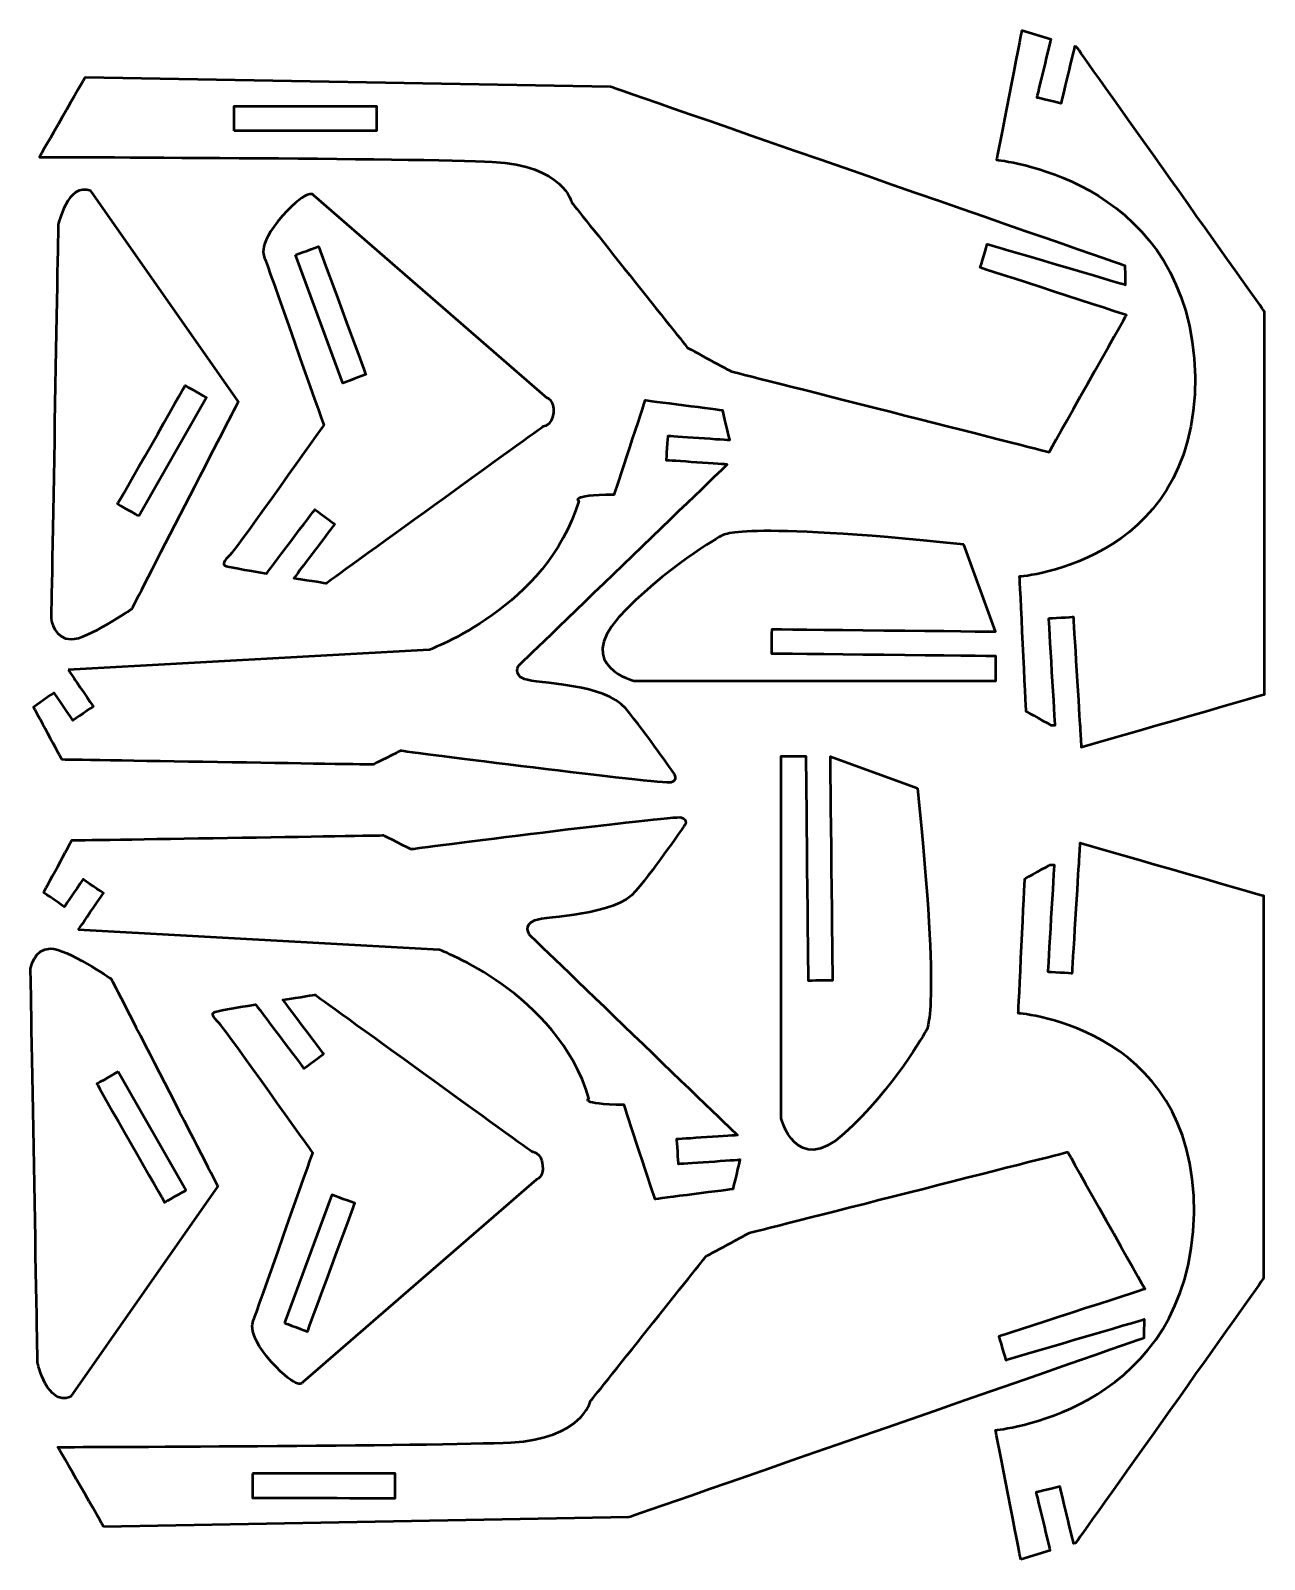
# Model space of a CAD drawing. Header units: millimetres. Extents: x -151 to 156, y -193 to 190.
# Drawn here: x 3.2 to 153.8, y -193.5 to -7 of the extents above; entities that cross this region are included whole.
import ezdxf

# ---------------------------------------------------------------- set-up
doc = ezdxf.new("R2010")
doc.units = ezdxf.units.MM
doc.header["$MEASUREMENT"] = 0
doc.layers.add('Capa 1', color=7, linetype='Continuous')

msp = doc.modelspace()

# ---------------------------------------------------------------- linework, layer by layer
at = {"layer": 'Capa 1', "color": 240, "lineweight": 50}
for points, knots in [([(124.1646, -6.9972), (124.1646, -6.9972), (127.7541, -8.0664), (127.7541, -8.0664), (127.7541, -8.0664), (127.7541, -8.0664), (126.0424, -15.1871), (126.0424, -15.1871), (126.0424, -15.1871), (126.0424, -15.1871), (128.9589, -15.8881), (128.9589, -15.8881), (128.9589, -15.8881), (128.9589, -15.8881), (130.6332, -8.924), (130.6332, -8.924), (130.6332, -8.924), (130.6332, -8.924), (130.8762, -8.9964), (130.8762, -8.9964), (130.8762, -8.9964), (130.8762, -8.9964), (153.7956, -41.2692), (153.7956, -41.2692), (153.7956, -41.2692), (153.7956, -41.2692), (153.7956, -87.9647), (153.7956, -87.9647), (153.7956, -87.9647), (153.7956, -87.9647), (131.4305, -94.3934), (131.4305, -94.3934), (131.4305, -94.3934), (131.4305, -94.3934), (131.3086, -92.3889), (131.3086, -92.3889), (131.3086, -92.3889), (131.3086, -92.3889), (131.3086, -91.7105), (131.3086, -91.7105), (131.3086, -91.7105), (131.3086, -91.7105), (131.2673, -91.7105), (131.2673, -91.7105), (131.2673, -91.7105), (131.2673, -91.7105), (130.4648, -78.5161), (130.4648, -78.5161), (130.4648, -78.5161), (130.4648, -78.5161), (127.4704, -78.6983), (127.4704, -78.6983), (127.4704, -78.6983), (127.4704, -78.6983), (128.2621, -91.7105), (128.2621, -91.7105), (128.2621, -91.7105), (128.2621, -91.7105), (127.7366, -91.7105), (127.7366, -91.7105), (127.7366, -91.7105), (127.7366, -91.7105), (124.6655, -90.0299), (124.6655, -90.0299), (124.6655, -90.0299), (124.6655, -90.0299), (123.879, -73.6134), (123.879, -73.6134), (123.879, -73.6134), (123.879, -73.6134), (147.0126, -71.8998), (145.2276, -46.9812), (145.2276, -46.9812), (143.2998, -24.7044), (121.0944, -22.7766), (121.0944, -22.7766), (121.0944, -22.7766), (121.0944, -22.7766), (124.1646, -6.9972), (124.1646, -6.9972)], [0, 0, 0, 0, 0.04761905, 0.04761905, 0.04761905, 0.04761906, 0.0952381, 0.0952381, 0.0952381, 0.09523811, 0.14285714, 0.14285714, 0.14285714, 0.14285715, 0.19047619, 0.19047619, 0.19047619, 0.1904762, 0.23809524, 0.23809524, 0.23809524, 0.23809525, 0.28571429, 0.28571429, 0.28571429, 0.2857143, 0.33333333, 0.33333333, 0.33333333, 0.33333334, 0.38095238, 0.38095238, 0.38095238, 0.38095239, 0.42857143, 0.42857143, 0.42857143, 0.42857144, 0.47619048, 0.47619048, 0.47619048, 0.47619049, 0.52380952, 0.52380952, 0.52380952, 0.52380953, 0.57142857, 0.57142857, 0.57142857, 0.57142858, 0.61904762, 0.61904762, 0.61904762, 0.61904763, 0.66666667, 0.66666667, 0.66666667, 0.66666668, 0.71428571, 0.71428571, 0.71428571, 0.71428572, 0.76190476, 0.76190476, 0.76190476, 0.76190477, 0.80952381, 0.80952381, 0.80952381, 0.80952382, 0.85714286, 0.85714286, 0.85714286, 0.85714287, 0.9047619, 0.9047619, 0.9047619, 0.90476191, 1, 1, 1, 1]), ([(9.8532, -12.7092), (9.8532, -12.7092), (73.9704, -13.8516), (73.9704, -13.8516), (73.9704, -13.8516), (73.9704, -13.8516), (136.8024, -35.7), (136.8024, -35.7), (136.8024, -35.7), (136.8024, -35.7), (136.8573, -38.0052), (136.8573, -38.0052), (136.8573, -38.0052), (136.8573, -38.0052), (119.9612, -33.0371), (119.9612, -33.0371), (119.9612, -33.0371), (119.9612, -33.0371), (119.1142, -35.9155), (119.1142, -35.9155), (119.1142, -35.9155), (119.1142, -35.9155), (136.9452, -41.6976), (136.9452, -41.6976), (136.9452, -41.6976), (136.9452, -41.6976), (127.5204, -58.4052), (127.5204, -58.4052), (127.5204, -58.4052), (127.5204, -58.4052), (88.6788, -48.552), (88.6788, -48.552), (88.6788, -48.552), (88.6788, -48.552), (83.3952, -45.696), (83.3952, -45.696), (83.3952, -45.696), (83.3952, -45.696), (69.258, -27.9888), (69.258, -27.9888), (69.258, -27.9888), (69.258, -27.9888), (68.2584, -23.4192), (59.5476, -22.9908), (59.5476, -22.9908), (50.8368, -22.5624), (4.284, -22.4196), (4.284, -22.4196), (4.284, -22.4196), (4.284, -22.4196), (9.8532, -12.7092), (9.8532, -12.7092)], [0, 0, 0, 0, 0.07142857, 0.07142857, 0.07142857, 0.07142858, 0.14285714, 0.14285714, 0.14285714, 0.14285715, 0.21428571, 0.21428571, 0.21428571, 0.21428572, 0.28571429, 0.28571429, 0.28571429, 0.2857143, 0.35714286, 0.35714286, 0.35714286, 0.35714287, 0.42857143, 0.42857143, 0.42857143, 0.42857144, 0.5, 0.5, 0.5, 0.50000001, 0.57142857, 0.57142857, 0.57142857, 0.57142858, 0.64285714, 0.64285714, 0.64285714, 0.64285715, 0.71428571, 0.71428571, 0.71428571, 0.71428572, 0.78571429, 0.78571429, 0.78571429, 0.7857143, 0.85714286, 0.85714286, 0.85714286, 0.85714287, 1, 1, 1, 1]), ([(28.0328, -19.2076), (28.0328, -19.2076), (45.4234, -19.2073), (45.4234, -19.2073), (45.4234, -19.2073), (45.4234, -19.2073), (45.4238, -16.2068), (45.4238, -16.2068), (45.4238, -16.2068), (45.4238, -16.2068), (28.0332, -16.2071), (28.0332, -16.2071), (28.0332, -16.2071), (28.0332, -16.2071), (28.0328, -19.2076), (28.0328, -19.2076)], [0, 0, 0, 0, 0.2, 0.2, 0.2, 0.20000001, 0.4, 0.4, 0.4, 0.40000001, 0.6, 0.6, 0.6, 0.60000001, 1, 1, 1, 1]), ([(10.5672, -26.5608), (10.5672, -26.5608), (28.56, -52.2648), (28.56, -52.2648), (28.56, -52.2648), (28.56, -52.2648), (15.5652, -77.5404), (15.5652, -77.5404), (15.5652, -77.5404), (15.5652, -77.5404), (10.1388, -81.2532), (8.1396, -81.2532), (8.1396, -81.2532), (6.1404, -81.2532), (5.712, -78.8256), (5.712, -78.8256), (5.712, -78.8256), (5.712, -78.8256), (6.5688, -30.702), (6.5688, -30.702), (6.5688, -30.702), (6.5688, -30.702), (7.7112, -25.4184), (10.5672, -26.5608)], [0, 0, 0, 0, 0.14285714, 0.14285714, 0.14285714, 0.14285715, 0.28571429, 0.28571429, 0.28571429, 0.2857143, 0.42857143, 0.42857143, 0.42857143, 0.42857144, 0.57142857, 0.57142857, 0.57142857, 0.57142858, 0.71428571, 0.71428571, 0.71428571, 0.71428572, 1, 1, 1, 1]), ([(37.7706, -27.132), (37.7706, -27.132), (66.2592, -51.8364), (66.2592, -51.8364), (66.2592, -51.8364), (66.2592, -51.8364), (67.1874, -52.0506), (67.0446, -53.6214), (67.0446, -53.6214), (66.9018, -55.1922), (65.7594, -55.2636), (65.7594, -55.2636), (65.7594, -55.2636), (65.7594, -55.2636), (39.27, -74.3988), (39.27, -74.3988), (39.27, -74.3988), (39.27, -74.3988), (37.5259, -74.127), (35.348, -73.7757), (35.348, -73.7757), (35.348, -73.7757), (40.3062, -67.2083), (40.3062, -67.2083), (40.3062, -67.2083), (40.3062, -67.2083), (37.9124, -65.4006), (37.9124, -65.4006), (37.9124, -65.4006), (37.9124, -65.4006), (32.0032, -73.2269), (32.0032, -73.2269), (32.0032, -73.2269), (29.4229, -72.7947), (27.1025, -72.3799), (26.9178, -72.2568), (26.9178, -72.2568), (26.4894, -71.9712), (27.0606, -71.4714), (27.7746, -70.686), (27.7746, -70.686), (28.4886, -69.9006), (38.9844, -55.1208), (38.9844, -55.1208), (38.9844, -55.1208), (38.9844, -55.1208), (31.8444, -34.9146), (31.8444, -34.9146), (31.8444, -34.9146), (31.8444, -34.9146), (30.5682, -33.359), (33.925, -29.6405), (33.925, -29.6405), (37.2818, -25.922), (37.7706, -27.132), (37.7706, -27.132)], [0, 0, 0, 0, 0.06666667, 0.06666667, 0.06666667, 0.06666668, 0.13333333, 0.13333333, 0.13333333, 0.13333334, 0.2, 0.2, 0.2, 0.20000001, 0.26666667, 0.26666667, 0.26666667, 0.26666668, 0.33333333, 0.33333333, 0.33333333, 0.33333334, 0.4, 0.4, 0.4, 0.40000001, 0.46666667, 0.46666667, 0.46666667, 0.46666668, 0.53333333, 0.53333333, 0.53333333, 0.53333334, 0.6, 0.6, 0.6, 0.60000001, 0.66666667, 0.66666667, 0.66666667, 0.66666668, 0.73333333, 0.73333333, 0.73333333, 0.73333334, 0.8, 0.8, 0.8, 0.80000001, 0.86666667, 0.86666667, 0.86666667, 0.86666668, 1, 1, 1, 1]), ([(35.5386, -34.3648), (35.5386, -34.3648), (41.3021, -50.0006), (41.3021, -50.0006), (41.3021, -50.0006), (41.3021, -50.0006), (44.1171, -48.963), (44.1171, -48.963), (44.1171, -48.963), (44.1171, -48.963), (38.3535, -33.3272), (38.3535, -33.3272), (38.3535, -33.3272), (38.3535, -33.3272), (35.5386, -34.3648), (35.5386, -34.3648)], [0, 0, 0, 0, 0.2, 0.2, 0.2, 0.20000001, 0.4, 0.4, 0.4, 0.40000001, 0.6, 0.6, 0.6, 0.60000001, 1, 1, 1, 1]), ([(16.4225, -66.2325), (16.4225, -66.2325), (24.6772, -51.7738), (24.6772, -51.7738), (24.6772, -51.7738), (24.6772, -51.7738), (22.0719, -50.2864), (22.0719, -50.2864), (22.0719, -50.2864), (22.0719, -50.2864), (13.8172, -64.7451), (13.8172, -64.7451), (13.8172, -64.7451), (13.8172, -64.7451), (16.4225, -66.2325), (16.4225, -66.2325)], [0, 0, 0, 0, 0.2, 0.2, 0.2, 0.20000001, 0.4, 0.4, 0.4, 0.40000001, 0.6, 0.6, 0.6, 0.60000001, 1, 1, 1, 1]), ([(7.7902, -84.9656), (7.7902, -84.9656), (51.8364, -82.5384), (51.8364, -82.5384), (51.8364, -82.5384), (51.8364, -82.5384), (66.2592, -77.3262), (70.1148, -64.4028), (70.1148, -64.4028), (70.1148, -64.4028), (68.7582, -63.6888), (74.3988, -63.6174), (74.3988, -63.6174), (74.3988, -63.6174), (78.183, -52.122), (78.183, -52.122), (78.183, -52.122), (78.183, -52.122), (87.6792, -53.3358), (87.6792, -53.3358), (87.6792, -53.3358), (87.6792, -53.3358), (88.536, -56.9058), (88.536, -56.9058), (88.536, -56.9058), (88.536, -56.9058), (88.5331, -56.9358), (88.5331, -56.9358), (88.5331, -56.9358), (88.5331, -56.9358), (81.0082, -56.4277), (81.0082, -56.4277), (81.0082, -56.4277), (81.0082, -56.4277), (80.8062, -59.4208), (80.8062, -59.4208), (80.8062, -59.4208), (80.8062, -59.4208), (88.2321, -59.9222), (88.2321, -59.9222), (88.2321, -59.9222), (88.2321, -59.9222), (62.832, -84.3948), (62.832, -84.3948), (62.832, -84.3948), (62.832, -84.3948), (61.9752, -85.5372), (63.4746, -86.1084), (63.4746, -86.1084), (64.974, -86.6796), (73.278, -86.5976), (75.8492, -89.7082), (75.8492, -89.7082), (78.4204, -92.8188), (81.7415, -97.6457), (81.7415, -97.6457), (81.7415, -97.6457), (81.7415, -97.6457), (82.3484, -98.3964), (81.3843, -98.6825), (81.3843, -98.6825), (80.4202, -98.9686), (48.3878, -94.8211), (48.3878, -94.8211), (48.3878, -94.8211), (48.3878, -94.8211), (45.031, -96.5015), (45.031, -96.5015), (45.031, -96.5015), (45.031, -96.5015), (6.9972, -95.8902), (6.9972, -95.8902), (6.9972, -95.8902), (6.9972, -95.8902), (3.57, -89.5356), (3.57, -89.5356), (3.57, -89.5356), (3.57, -89.5356), (6.0713, -87.7674), (6.0713, -87.7674), (6.0713, -87.7674), (6.0713, -87.7674), (8.3746, -91.1375), (8.3746, -91.1375), (8.3746, -91.1375), (8.3746, -91.1375), (10.8511, -89.4442), (10.8511, -89.4442), (10.8511, -89.4442), (10.8511, -89.4442), (8.5214, -86.0355), (8.5214, -86.0355), (8.5214, -86.0355), (8.5214, -86.0355), (8.5349, -86.026), (8.5349, -86.026), (8.5349, -86.026), (8.5349, -86.026), (7.9957, -85.2662), (7.9957, -85.2662), (7.9957, -85.2662), (7.9957, -85.2662), (7.7902, -84.9656), (7.7902, -84.9656)], [0, 0, 0, 0, 0.03703704, 0.03703704, 0.03703704, 0.03703705, 0.07407407, 0.07407407, 0.07407407, 0.07407408, 0.11111111, 0.11111111, 0.11111111, 0.11111112, 0.14814815, 0.14814815, 0.14814815, 0.14814816, 0.18518519, 0.18518519, 0.18518519, 0.1851852, 0.22222222, 0.22222222, 0.22222222, 0.22222223, 0.25925926, 0.25925926, 0.25925926, 0.25925927, 0.2962963, 0.2962963, 0.2962963, 0.29629631, 0.33333333, 0.33333333, 0.33333333, 0.33333334, 0.37037037, 0.37037037, 0.37037037, 0.37037038, 0.40740741, 0.40740741, 0.40740741, 0.40740742, 0.44444444, 0.44444444, 0.44444444, 0.44444445, 0.48148148, 0.48148148, 0.48148148, 0.48148149, 0.51851852, 0.51851852, 0.51851852, 0.51851853, 0.55555556, 0.55555556, 0.55555556, 0.55555557, 0.59259259, 0.59259259, 0.59259259, 0.5925926, 0.62962963, 0.62962963, 0.62962963, 0.62962964, 0.66666667, 0.66666667, 0.66666667, 0.66666668, 0.7037037, 0.7037037, 0.7037037, 0.70370371, 0.74074074, 0.74074074, 0.74074074, 0.74074075, 0.77777778, 0.77777778, 0.77777778, 0.77777779, 0.81481481, 0.81481481, 0.81481481, 0.81481482, 0.85185185, 0.85185185, 0.85185185, 0.85185186, 0.88888889, 0.88888889, 0.88888889, 0.8888889, 0.92592593, 0.92592593, 0.92592593, 0.92592594, 1, 1, 1, 1]), ([(117.096, -69.6864), (117.096, -69.6864), (120.9898, -80.3059), (120.9898, -80.3059), (120.9898, -80.3059), (120.9898, -80.3059), (93.6967, -80.0116), (93.6967, -80.0116), (93.6967, -80.0116), (93.6967, -80.0116), (93.6643, -83.0114), (93.6643, -83.0114), (93.6643, -83.0114), (93.6643, -83.0114), (121.023, -83.3064), (121.023, -83.3064), (121.023, -83.3064), (121.023, -83.3064), (121.023, -86.3225), (121.023, -86.3225), (121.023, -86.3225), (121.023, -86.3225), (76.8978, -86.3225), (76.8978, -86.3225), (76.8978, -86.3225), (76.8978, -86.3225), (69.615, -84.5376), (74.97, -78.6114), (74.97, -78.6114), (80.325, -72.6852), (87.5364, -68.6154), (87.5364, -68.6154), (87.5364, -68.6154), (87.5364, -68.6154), (89.3928, -66.759), (117.096, -69.6864)], [0, 0, 0, 0, 0.1, 0.1, 0.1, 0.10000001, 0.2, 0.2, 0.2, 0.20000001, 0.3, 0.3, 0.3, 0.30000001, 0.4, 0.4, 0.4, 0.40000001, 0.5, 0.5, 0.5, 0.50000001, 0.6, 0.6, 0.6, 0.60000001, 0.7, 0.7, 0.7, 0.70000001, 0.8, 0.8, 0.8, 0.80000001, 1, 1, 1, 1]), ([(111.4363, -99.427), (111.4363, -99.427), (100.8168, -95.5332), (100.8168, -95.5332), (100.8168, -95.5332), (100.8168, -95.5332), (101.1111, -122.8263), (101.1111, -122.8263), (101.1111, -122.8263), (101.1111, -122.8263), (98.1113, -122.8587), (98.1113, -122.8587), (98.1113, -122.8587), (98.1113, -122.8587), (97.8163, -95.5), (97.8163, -95.5), (97.8163, -95.5), (97.8163, -95.5), (94.8002, -95.5), (94.8002, -95.5), (94.8002, -95.5), (94.8002, -95.5), (94.8002, -139.6252), (94.8002, -139.6252), (94.8002, -139.6252), (94.8002, -139.6252), (96.5851, -146.908), (102.5113, -141.553), (102.5113, -141.553), (108.4375, -136.198), (112.5073, -128.9866), (112.5073, -128.9866), (112.5073, -128.9866), (112.5073, -128.9866), (114.3637, -127.1302), (111.4363, -99.427)], [0, 0, 0, 0, 0.1, 0.1, 0.1, 0.10000001, 0.2, 0.2, 0.2, 0.20000001, 0.3, 0.3, 0.3, 0.30000001, 0.4, 0.4, 0.4, 0.40000001, 0.5, 0.5, 0.5, 0.50000001, 0.6, 0.6, 0.6, 0.60000001, 0.7, 0.7, 0.7, 0.70000001, 0.8, 0.8, 0.8, 0.80000001, 1, 1, 1, 1]), ([(9.0225, -116.6953), (9.0225, -116.6953), (53.0687, -119.1225), (53.0687, -119.1225), (53.0687, -119.1225), (53.0687, -119.1225), (67.4915, -124.3347), (71.3471, -137.2581), (71.3471, -137.2581), (71.3471, -137.2581), (69.9905, -137.9721), (75.6311, -138.0435), (75.6311, -138.0435), (75.6311, -138.0435), (79.4153, -149.5389), (79.4153, -149.5389), (79.4153, -149.5389), (79.4153, -149.5389), (88.9115, -148.3251), (88.9115, -148.3251), (88.9115, -148.3251), (88.9115, -148.3251), (89.7683, -144.7551), (89.7683, -144.7551), (89.7683, -144.7551), (89.7683, -144.7551), (89.7654, -144.7251), (89.7654, -144.7251), (89.7654, -144.7251), (89.7654, -144.7251), (82.2405, -145.2332), (82.2405, -145.2332), (82.2405, -145.2332), (82.2405, -145.2332), (82.0385, -142.2401), (82.0385, -142.2401), (82.0385, -142.2401), (82.0385, -142.2401), (89.4644, -141.7387), (89.4644, -141.7387), (89.4644, -141.7387), (89.4644, -141.7387), (64.0643, -117.2661), (64.0643, -117.2661), (64.0643, -117.2661), (64.0643, -117.2661), (63.2075, -116.1237), (64.7069, -115.5525), (64.7069, -115.5525), (66.2063, -114.9813), (74.5103, -115.0633), (77.0815, -111.9527), (77.0815, -111.9527), (79.6527, -108.8421), (82.9738, -104.0152), (82.9738, -104.0152), (82.9738, -104.0152), (82.9738, -104.0152), (83.5807, -103.2645), (82.6166, -102.9784), (82.6166, -102.9784), (81.6525, -102.6923), (49.6201, -106.8398), (49.6201, -106.8398), (49.6201, -106.8398), (49.6201, -106.8398), (46.2633, -105.1594), (46.2633, -105.1594), (46.2633, -105.1594), (46.2633, -105.1594), (8.2295, -105.7707), (8.2295, -105.7707), (8.2295, -105.7707), (8.2295, -105.7707), (4.8023, -112.1253), (4.8023, -112.1253), (4.8023, -112.1253), (4.8023, -112.1253), (7.3036, -113.8935), (7.3036, -113.8935), (7.3036, -113.8935), (7.3036, -113.8935), (9.6069, -110.5234), (9.6069, -110.5234), (9.6069, -110.5234), (9.6069, -110.5234), (12.0834, -112.2167), (12.0834, -112.2167), (12.0834, -112.2167), (12.0834, -112.2167), (9.7537, -115.6254), (9.7537, -115.6254), (9.7537, -115.6254), (9.7537, -115.6254), (9.7672, -115.6349), (9.7672, -115.6349), (9.7672, -115.6349), (9.7672, -115.6349), (9.228, -116.3947), (9.228, -116.3947), (9.228, -116.3947), (9.228, -116.3947), (9.0225, -116.6953), (9.0225, -116.6953)], [0, 0, 0, 0, 0.03703704, 0.03703704, 0.03703704, 0.03703705, 0.07407407, 0.07407407, 0.07407407, 0.07407408, 0.11111111, 0.11111111, 0.11111111, 0.11111112, 0.14814815, 0.14814815, 0.14814815, 0.14814816, 0.18518519, 0.18518519, 0.18518519, 0.1851852, 0.22222222, 0.22222222, 0.22222222, 0.22222223, 0.25925926, 0.25925926, 0.25925926, 0.25925927, 0.2962963, 0.2962963, 0.2962963, 0.29629631, 0.33333333, 0.33333333, 0.33333333, 0.33333334, 0.37037037, 0.37037037, 0.37037037, 0.37037038, 0.40740741, 0.40740741, 0.40740741, 0.40740742, 0.44444444, 0.44444444, 0.44444444, 0.44444445, 0.48148148, 0.48148148, 0.48148148, 0.48148149, 0.51851852, 0.51851852, 0.51851852, 0.51851853, 0.55555556, 0.55555556, 0.55555556, 0.55555557, 0.59259259, 0.59259259, 0.59259259, 0.5925926, 0.62962963, 0.62962963, 0.62962963, 0.62962964, 0.66666667, 0.66666667, 0.66666667, 0.66666668, 0.7037037, 0.7037037, 0.7037037, 0.70370371, 0.74074074, 0.74074074, 0.74074074, 0.74074075, 0.77777778, 0.77777778, 0.77777778, 0.77777779, 0.81481481, 0.81481481, 0.81481481, 0.81481482, 0.85185185, 0.85185185, 0.85185185, 0.85185186, 0.88888889, 0.88888889, 0.88888889, 0.8888889, 0.92592593, 0.92592593, 0.92592593, 0.92592594, 1, 1, 1, 1]), ([(124.0427, -193.4886), (124.0427, -193.4886), (127.6322, -192.4194), (127.6322, -192.4194), (127.6322, -192.4194), (127.6322, -192.4194), (125.9205, -185.2987), (125.9205, -185.2987), (125.9205, -185.2987), (125.9205, -185.2987), (128.837, -184.5977), (128.837, -184.5977), (128.837, -184.5977), (128.837, -184.5977), (130.5113, -191.5618), (130.5113, -191.5618), (130.5113, -191.5618), (130.5113, -191.5618), (130.7543, -191.4894), (130.7543, -191.4894), (130.7543, -191.4894), (130.7543, -191.4894), (153.6737, -159.2166), (153.6737, -159.2166), (153.6737, -159.2166), (153.6737, -159.2166), (153.6737, -112.5211), (153.6737, -112.5211), (153.6737, -112.5211), (153.6737, -112.5211), (131.3086, -106.0924), (131.3086, -106.0924), (131.3086, -106.0924), (131.3086, -106.0924), (131.1867, -108.0969), (131.1867, -108.0969), (131.1867, -108.0969), (131.1867, -108.0969), (131.1867, -108.7753), (131.1867, -108.7753), (131.1867, -108.7753), (131.1867, -108.7753), (131.1454, -108.7753), (131.1454, -108.7753), (131.1454, -108.7753), (131.1454, -108.7753), (130.3429, -121.9697), (130.3429, -121.9697), (130.3429, -121.9697), (130.3429, -121.9697), (127.3485, -121.7875), (127.3485, -121.7875), (127.3485, -121.7875), (127.3485, -121.7875), (128.1402, -108.7753), (128.1402, -108.7753), (128.1402, -108.7753), (128.1402, -108.7753), (127.6147, -108.7753), (127.6147, -108.7753), (127.6147, -108.7753), (127.6147, -108.7753), (124.5436, -110.4559), (124.5436, -110.4559), (124.5436, -110.4559), (124.5436, -110.4559), (123.7571, -126.8724), (123.7571, -126.8724), (123.7571, -126.8724), (123.7571, -126.8724), (146.8907, -128.586), (145.1057, -153.5046), (145.1057, -153.5046), (143.1779, -175.7814), (120.9725, -177.7092), (120.9725, -177.7092), (120.9725, -177.7092), (120.9725, -177.7092), (124.0427, -193.4886), (124.0427, -193.4886)], [0, 0, 0, 0, 0.04761905, 0.04761905, 0.04761905, 0.04761906, 0.0952381, 0.0952381, 0.0952381, 0.09523811, 0.14285714, 0.14285714, 0.14285714, 0.14285715, 0.19047619, 0.19047619, 0.19047619, 0.1904762, 0.23809524, 0.23809524, 0.23809524, 0.23809525, 0.28571429, 0.28571429, 0.28571429, 0.2857143, 0.33333333, 0.33333333, 0.33333333, 0.33333334, 0.38095238, 0.38095238, 0.38095238, 0.38095239, 0.42857143, 0.42857143, 0.42857143, 0.42857144, 0.47619048, 0.47619048, 0.47619048, 0.47619049, 0.52380952, 0.52380952, 0.52380952, 0.52380953, 0.57142857, 0.57142857, 0.57142857, 0.57142858, 0.61904762, 0.61904762, 0.61904762, 0.61904763, 0.66666667, 0.66666667, 0.66666667, 0.66666668, 0.71428571, 0.71428571, 0.71428571, 0.71428572, 0.76190476, 0.76190476, 0.76190476, 0.76190477, 0.80952381, 0.80952381, 0.80952381, 0.80952382, 0.85714286, 0.85714286, 0.85714286, 0.85714287, 0.9047619, 0.9047619, 0.9047619, 0.90476191, 1, 1, 1, 1]), ([(8.0534, -173.6644), (8.0534, -173.6644), (26.0462, -147.9604), (26.0462, -147.9604), (26.0462, -147.9604), (26.0462, -147.9604), (13.0514, -122.6848), (13.0514, -122.6848), (13.0514, -122.6848), (13.0514, -122.6848), (7.625, -118.972), (5.6258, -118.972), (5.6258, -118.972), (3.6266, -118.972), (3.1982, -121.3996), (3.1982, -121.3996), (3.1982, -121.3996), (3.1982, -121.3996), (4.055, -169.5232), (4.055, -169.5232), (4.055, -169.5232), (4.055, -169.5232), (5.1974, -174.8068), (8.0534, -173.6644)], [0, 0, 0, 0, 0.14285714, 0.14285714, 0.14285714, 0.14285715, 0.28571429, 0.28571429, 0.28571429, 0.2857143, 0.42857143, 0.42857143, 0.42857143, 0.42857144, 0.57142857, 0.57142857, 0.57142857, 0.57142858, 0.71428571, 0.71428571, 0.71428571, 0.71428572, 1, 1, 1, 1]), ([(36.4267, -171.8804), (36.4267, -171.8804), (64.9153, -147.176), (64.9153, -147.176), (64.9153, -147.176), (64.9153, -147.176), (65.8435, -146.9618), (65.7007, -145.391), (65.7007, -145.391), (65.5579, -143.8202), (64.4155, -143.7488), (64.4155, -143.7488), (64.4155, -143.7488), (64.4155, -143.7488), (37.9261, -124.6136), (37.9261, -124.6136), (37.9261, -124.6136), (37.9261, -124.6136), (36.182, -124.8854), (34.0041, -125.2367), (34.0041, -125.2367), (34.0041, -125.2367), (38.9623, -131.8041), (38.9623, -131.8041), (38.9623, -131.8041), (38.9623, -131.8041), (36.5685, -133.6118), (36.5685, -133.6118), (36.5685, -133.6118), (36.5685, -133.6118), (30.6593, -125.7855), (30.6593, -125.7855), (30.6593, -125.7855), (28.079, -126.2177), (25.7586, -126.6325), (25.5739, -126.7556), (25.5739, -126.7556), (25.1455, -127.0412), (25.7167, -127.541), (26.4307, -128.3264), (26.4307, -128.3264), (27.1447, -129.1118), (37.6405, -143.8916), (37.6405, -143.8916), (37.6405, -143.8916), (37.6405, -143.8916), (30.5005, -164.0978), (30.5005, -164.0978), (30.5005, -164.0978), (30.5005, -164.0978), (29.2243, -165.6534), (32.5811, -169.3719), (32.5811, -169.3719), (35.9379, -173.0904), (36.4267, -171.8804), (36.4267, -171.8804)], [0, 0, 0, 0, 0.06666667, 0.06666667, 0.06666667, 0.06666668, 0.13333333, 0.13333333, 0.13333333, 0.13333334, 0.2, 0.2, 0.2, 0.20000001, 0.26666667, 0.26666667, 0.26666667, 0.26666668, 0.33333333, 0.33333333, 0.33333333, 0.33333334, 0.4, 0.4, 0.4, 0.40000001, 0.46666667, 0.46666667, 0.46666667, 0.46666668, 0.53333333, 0.53333333, 0.53333333, 0.53333334, 0.6, 0.6, 0.6, 0.60000001, 0.66666667, 0.66666667, 0.66666667, 0.66666668, 0.73333333, 0.73333333, 0.73333333, 0.73333334, 0.8, 0.8, 0.8, 0.80000001, 0.86666667, 0.86666667, 0.86666667, 0.86666668, 1, 1, 1, 1]), ([(13.9087, -133.9927), (13.9087, -133.9927), (22.1634, -148.4514), (22.1634, -148.4514), (22.1634, -148.4514), (22.1634, -148.4514), (19.5581, -149.9388), (19.5581, -149.9388), (19.5581, -149.9388), (19.5581, -149.9388), (11.3034, -135.4801), (11.3034, -135.4801), (11.3034, -135.4801), (11.3034, -135.4801), (13.9087, -133.9927), (13.9087, -133.9927)], [0, 0, 0, 0, 0.2, 0.2, 0.2, 0.20000001, 0.4, 0.4, 0.4, 0.40000001, 0.6, 0.6, 0.6, 0.60000001, 1, 1, 1, 1]), ([(12.1143, -189.4938), (12.1143, -189.4938), (76.2315, -188.3514), (76.2315, -188.3514), (76.2315, -188.3514), (76.2315, -188.3514), (139.0635, -166.503), (139.0635, -166.503), (139.0635, -166.503), (139.0635, -166.503), (139.1184, -164.1978), (139.1184, -164.1978), (139.1184, -164.1978), (139.1184, -164.1978), (122.2223, -169.1659), (122.2223, -169.1659), (122.2223, -169.1659), (122.2223, -169.1659), (121.3753, -166.2875), (121.3753, -166.2875), (121.3753, -166.2875), (121.3753, -166.2875), (139.2063, -160.5054), (139.2063, -160.5054), (139.2063, -160.5054), (139.2063, -160.5054), (129.7815, -143.7978), (129.7815, -143.7978), (129.7815, -143.7978), (129.7815, -143.7978), (90.9399, -153.651), (90.9399, -153.651), (90.9399, -153.651), (90.9399, -153.651), (85.6563, -156.507), (85.6563, -156.507), (85.6563, -156.507), (85.6563, -156.507), (71.5191, -174.2142), (71.5191, -174.2142), (71.5191, -174.2142), (71.5191, -174.2142), (70.5195, -178.7838), (61.8087, -179.2122), (61.8087, -179.2122), (53.0979, -179.6406), (6.5451, -179.7834), (6.5451, -179.7834), (6.5451, -179.7834), (6.5451, -179.7834), (12.1143, -189.4938), (12.1143, -189.4938)], [0, 0, 0, 0, 0.07142857, 0.07142857, 0.07142857, 0.07142858, 0.14285714, 0.14285714, 0.14285714, 0.14285715, 0.21428571, 0.21428571, 0.21428571, 0.21428572, 0.28571429, 0.28571429, 0.28571429, 0.2857143, 0.35714286, 0.35714286, 0.35714286, 0.35714287, 0.42857143, 0.42857143, 0.42857143, 0.42857144, 0.5, 0.5, 0.5, 0.50000001, 0.57142857, 0.57142857, 0.57142857, 0.57142858, 0.64285714, 0.64285714, 0.64285714, 0.64285715, 0.71428571, 0.71428571, 0.71428571, 0.71428572, 0.78571429, 0.78571429, 0.78571429, 0.7857143, 0.85714286, 0.85714286, 0.85714286, 0.85714287, 1, 1, 1, 1]), ([(34.1947, -164.6476), (34.1947, -164.6476), (39.9582, -149.0118), (39.9582, -149.0118), (39.9582, -149.0118), (39.9582, -149.0118), (42.7732, -150.0494), (42.7732, -150.0494), (42.7732, -150.0494), (42.7732, -150.0494), (37.0096, -165.6852), (37.0096, -165.6852), (37.0096, -165.6852), (37.0096, -165.6852), (34.1947, -164.6476), (34.1947, -164.6476)], [0, 0, 0, 0, 0.2, 0.2, 0.2, 0.20000001, 0.4, 0.4, 0.4, 0.40000001, 0.6, 0.6, 0.6, 0.60000001, 1, 1, 1, 1]), ([(30.2939, -182.9954), (30.2939, -182.9954), (47.6845, -182.9957), (47.6845, -182.9957), (47.6845, -182.9957), (47.6845, -182.9957), (47.6849, -185.9962), (47.6849, -185.9962), (47.6849, -185.9962), (47.6849, -185.9962), (30.2943, -185.9959), (30.2943, -185.9959), (30.2943, -185.9959), (30.2943, -185.9959), (30.2939, -182.9954), (30.2939, -182.9954)], [0, 0, 0, 0, 0.2, 0.2, 0.2, 0.20000001, 0.4, 0.4, 0.4, 0.40000001, 0.6, 0.6, 0.6, 0.60000001, 1, 1, 1, 1])]:
    msp.add_open_spline(points, degree=3, knots=knots, dxfattribs=at)

doc.saveas('drawing.dxf')
